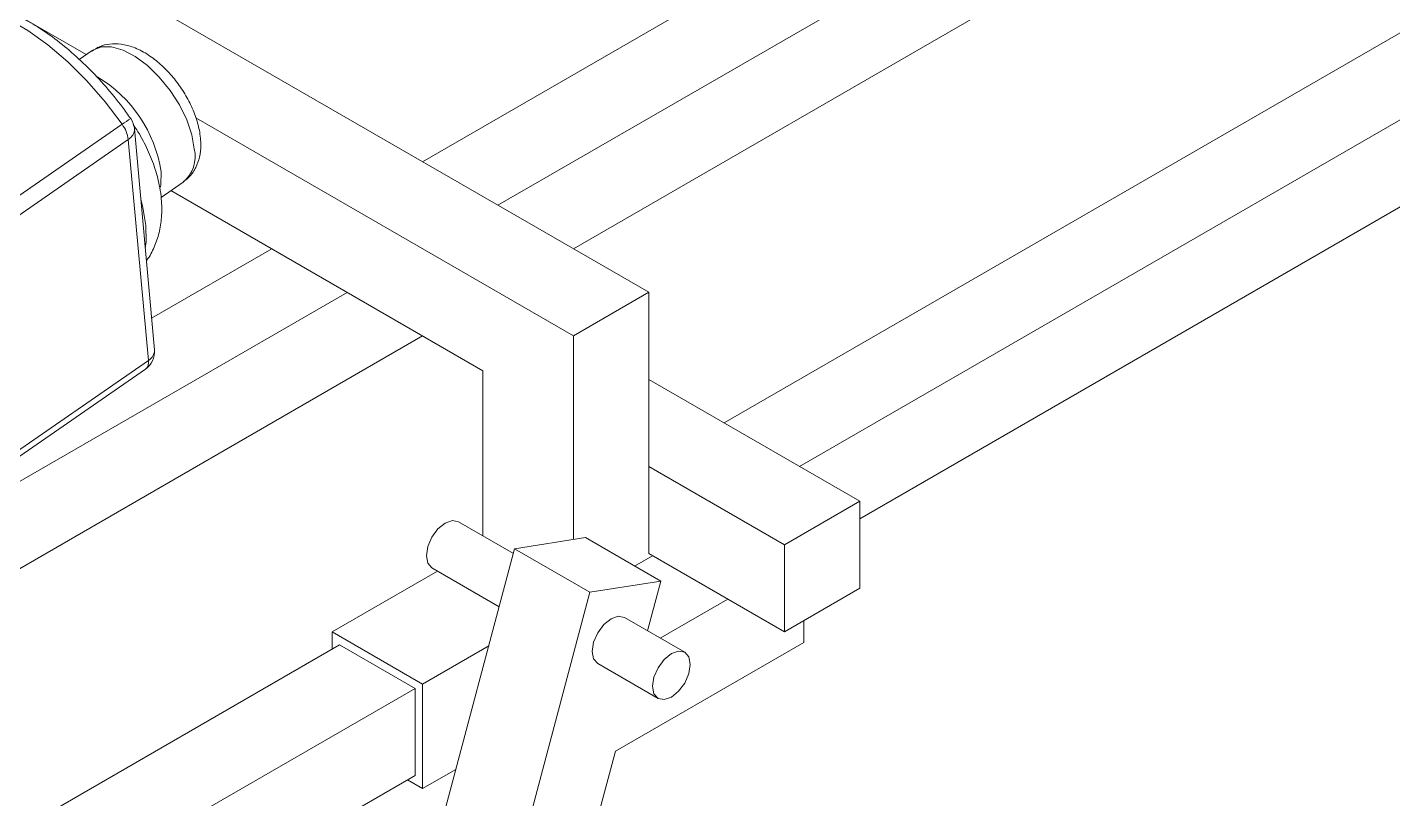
# Model space of a CAD drawing. Header units: millimetres. Extents: x -250 to 3947, y -1468 to 870.
# Drawn here: x 475.7 to 539.7, y 153.4 to 189.6 of the extents above; entities that cross this region are included whole.
import ezdxf

# ---------------------------------------------------------------- set-up
doc = ezdxf.new("R2010")
doc.units = ezdxf.units.MM

msp = doc.modelspace()

# ---------------------------------------------------------------- linework, layer by layer
at = {"color": 7, "linetype": 'Continuous', "lineweight": 15}
for p, q in [((504.8285, 177.1323), (444.0173, 212.2379)), ((534.7599, 206.6554), (494.2237, 183.2544)), ((538.2954, 204.6144), (497.7592, 181.2133)), ((538.2954, 200.5317), (501.2953, 179.172)), ((508.3647, 171.0076), (553.1945, 196.8873)), ((511.9002, 168.9666), (553.1945, 192.8052)), ((478.4519, 188.2772), (472.0188, 191.991)), ((514.728, 166.5163), (554.5375, 189.4978)), ((478.7318, 188.4711), (478.1203, 188.0477)), ((501.293, 175.0913), (483.5914, 185.3103)), ((465.0048, 174.5381), (480.1327, 185.0112)), ((481.6497, 174.44), (480.7094, 184.7983)), ((480.4206, 184.2997), (465.2927, 173.8266)), ((481.3609, 173.9414), (480.4206, 184.2997)), ((481.96, 181.584), (483.0009, 182.3046)), ((497.0504, 173.4578), (482.421, 181.9032)), ((487.1521, 179.172), (481.5155, 175.9181)), ((490.6876, 177.131), (466.2009, 162.9951)), ((504.8285, 177.1323), (501.293, 175.0913)), ((504.8285, 168.9669), (504.8285, 177.1323)), ((494.2237, 175.0896), (459.7234, 155.173)), ((501.293, 165.5407), (501.293, 175.0913)), ((466.2329, 163.4683), (481.3609, 173.9414)), ((466.2248, 163.1441), (481.223, 173.5274)), ((497.0504, 173.4578), (497.0504, 165.7154)), ((514.728, 167.3341), (504.8285, 173.049)), ((504.8285, 168.9669), (504.8285, 164.8842)), ((511.1925, 165.2931), (504.8285, 168.9669)), ((511.1925, 165.2931), (514.728, 167.3341)), ((514.728, 163.2514), (514.728, 167.3341)), ((498.4795, 164.8904), (495.9075, 166.3751)), ((498.5375, 165.1081), (501.8599, 165.6297)), ((505.3954, 163.5886), (501.8599, 165.6297)), ((511.1925, 161.2104), (511.1925, 165.2931)), ((498.5375, 165.1081), (491.5959, 139.0772)), ((502.0731, 163.0671), (498.5375, 165.1081)), ((505.0053, 164.7821), (504.1666, 164.298)), ((511.1925, 161.2104), (504.8285, 164.8842)), ((489.9793, 161.2104), (494.9165, 164.0606)), ((494.6576, 164.21), (497.8124, 162.3888)), ((502.0731, 163.0671), (505.3954, 163.5886)), ((504.7736, 161.2569), (505.3954, 163.5886)), ((502.0731, 163.0671), (495.1314, 137.0361)), ((508.5409, 162.7411), (505.3717, 160.9116)), ((514.728, 163.2514), (511.1925, 161.2104)), ((506.5141, 160.2521), (503.6857, 161.8849)), ((512.1079, 160.7177), (512.1079, 161.7389)), ((489.9793, 161.2104), (494.2219, 158.7612)), ((489.9793, 160.3939), (489.9793, 161.2104)), ((468.3416, 147.9028), (490.3328, 160.598)), ((490.3328, 160.598), (493.8684, 158.557)), ((494.2219, 158.7612), (497.3223, 160.551)), ((503.2691, 155.6151), (512.1079, 160.7177)), ((502.4358, 159.7198), (505.2642, 158.087)), ((429.4508, 121.3695), (493.8684, 158.557)), ((493.8684, 158.557), (493.8684, 154.4743)), ((494.2219, 158.7612), (494.2219, 153.8619)), ((499.6866, 142.1807), (503.2691, 155.6151)), ((429.4508, 117.2868), (493.8684, 154.4743)), ((494.2219, 153.8619), (495.7781, 154.7603)), ((494.2219, 153.8619), (493.5148, 154.2701))]:
    msp.add_line(p, q, dxfattribs=at)
at = {"color": 7, "linetype": 'Continuous', "lineweight": 15, "flags": 128}
for points in [[(480.1327, 185.0112), (479.3368, 186.068), (478.4813, 187.0528), (477.581, 187.9485), (476.652, 188.7392), (475.7105, 189.411), (474.773, 189.9522), (473.856, 190.3533), (472.9757, 190.6071), (472.1475, 190.7092), (471.386, 190.6579), (470.7046, 190.454)], [(495.9075, 166.3751), (495.6208, 166.4308), (495.2826, 166.3133), (494.9443, 166.0403), (494.6576, 165.6535), (494.466, 165.2118), (494.3987, 164.7823), (494.466, 164.4306), (494.6576, 164.2101), (494.6576, 164.21)], [(503.6857, 161.8849), (503.399, 161.9406), (503.0608, 161.823), (502.7225, 161.5501), (502.4358, 161.1633), (502.2442, 160.7215), (502.1769, 160.2921), (502.2442, 159.9403), (502.4358, 159.7198), (502.4358, 159.7198)], [(506.7731, 159.6798), (506.7058, 160.0315), (506.5142, 160.2521), (506.2274, 160.3078), (505.8892, 160.1902), (505.5509, 159.9172), (505.2642, 159.5304), (505.0726, 159.0887), (505.0053, 158.6593), (505.0726, 158.3075), (505.2642, 158.087), (505.5509, 158.0313), (505.8892, 158.1488), (506.2274, 158.4218), (506.5142, 158.8086), (506.7058, 159.2503), (506.7731, 159.6798)]]:
    msp.add_lwpolyline(points, dxfattribs=at)
at = {"color": 8, "linetype": 'Continuous', "lineweight": 15, "flags": 128}
for points in [[(483.518, 183.8571), (483.3995, 184.5152), (483.1626, 185.2142), (482.8183, 185.9213), (482.3827, 186.6035), (481.8762, 187.2288), (481.3225, 187.768), (480.7475, 188.1959), (480.178, 188.4926), (479.6408, 188.644), (479.1608, 188.6432), (478.7606, 188.4902), (478.7318, 188.4711)], [(481.9572, 182.7765), (481.9517, 182.1899), (481.9305, 182.0559)], [(481.2479, 180.2655), (481.1104, 181.1072), (481.009, 181.4982)], [(481.2187, 179.1877), (481.2565, 179.4983), (481.2479, 180.2655)]]:
    msp.add_lwpolyline(points, dxfattribs=at)
at = {"color": 8, "linetype": 'Continuous', "lineweight": 15}
for centre, radius, start, end in [((475.7325, 181.8459), 6.2939, 8.502403, 59.075251), ((485.1062, 178.0896), 8.5232, 122.453591, 125.699019), ((480.1429, 184.7935), 0.5665, 299.353474, 0.486063), ((481.9741, 183.509), 1.5827, 310.449361, 12.705059), ((481.0964, 174.4275), 0.5534, 298.548273, 1.291865), ((480.9462, 173.8496), 0.4247, 310.667857, 12.487064)]:
    msp.add_arc(centre, radius, start, end, dxfattribs=at)
at = {"color": 7, "linetype": 'Continuous', "lineweight": 15}
for centre, radius, start, end in [((479.7135, 184.7079), 1, 5.186653, 35.015082), ((478.8871, 184.0932), 1.5474, 7.670538, 36.392078), ((480.6538, 174.3496), 1, 304.69499, 5.186653)]:
    msp.add_arc(centre, radius, start, end, dxfattribs=at)
for points, knots in [([(480.5325, 185.2817), (480.404, 185.461), (480.0325, 185.9792), (479.3681, 186.7938), (478.5317, 187.6895), (477.6538, 188.4983), (476.7469, 189.2082), (475.8218, 189.807), (474.889, 190.2835), (473.9598, 190.6256), (473.0477, 190.8217), (472.1732, 190.8577), (471.4274, 190.7523), (471.0011, 190.589), (470.8269, 190.5223)], [0, 0, 0, 0, 0.0467321, 0.1350617, 0.2235491, 0.3122666, 0.4013371, 0.4908828, 0.5809984, 0.671674, 0.7625045, 0.8523406, 0.9396685, 1, 1, 1, 1]), ([(483.8068, 184.3557), (483.7916, 184.4795), (483.7488, 184.8284), (483.5792, 185.4173), (483.2767, 186.1049), (482.8793, 186.7635), (482.4058, 187.3689), (481.8702, 187.8996), (481.2842, 188.3352), (480.6864, 188.6353), (480.1028, 188.7898), (479.5632, 188.7972), (479.0864, 188.6932), (478.8369, 188.5216), (478.7272, 188.4462)], [0, 0, 0, 0, 0.0514215, 0.1447969, 0.2373245, 0.3290431, 0.4206368, 0.5129297, 0.6069093, 0.7038457, 0.7891985, 0.8676504, 0.9418469, 1, 1, 1, 1]), ([(481.2698, 178.625), (481.2762, 178.6324), (481.4372, 178.8171), (481.6472, 179.2581), (481.887, 179.9262), (482.0023, 180.6859), (481.9943, 181.3971), (481.8885, 182.1613), (481.6921, 182.9336), (481.3413, 183.8122), (480.9864, 184.513), (480.7224, 184.8937), (480.6431, 185.0081)], [0, 0, 0, 0, 0.0044332, 0.1108627, 0.2183944, 0.330085, 0.4619073, 0.5419177, 0.675742, 0.8097843, 0.9428425, 1, 1, 1, 1]), ([(483.009, 182.3305), (483.1125, 182.4061), (483.3541, 182.5826), (483.6079, 182.9874), (483.78, 183.4813), (483.8321, 183.9455), (483.8136, 184.2464), (483.8068, 184.3557)], [0, 0, 0, 0, 0.16827852, 0.39324841, 0.62011166, 0.86195376, 1, 1, 1, 1])]:
    msp.add_open_spline(points, degree=3, knots=knots, dxfattribs=at)

doc.saveas('drawing.dxf')
